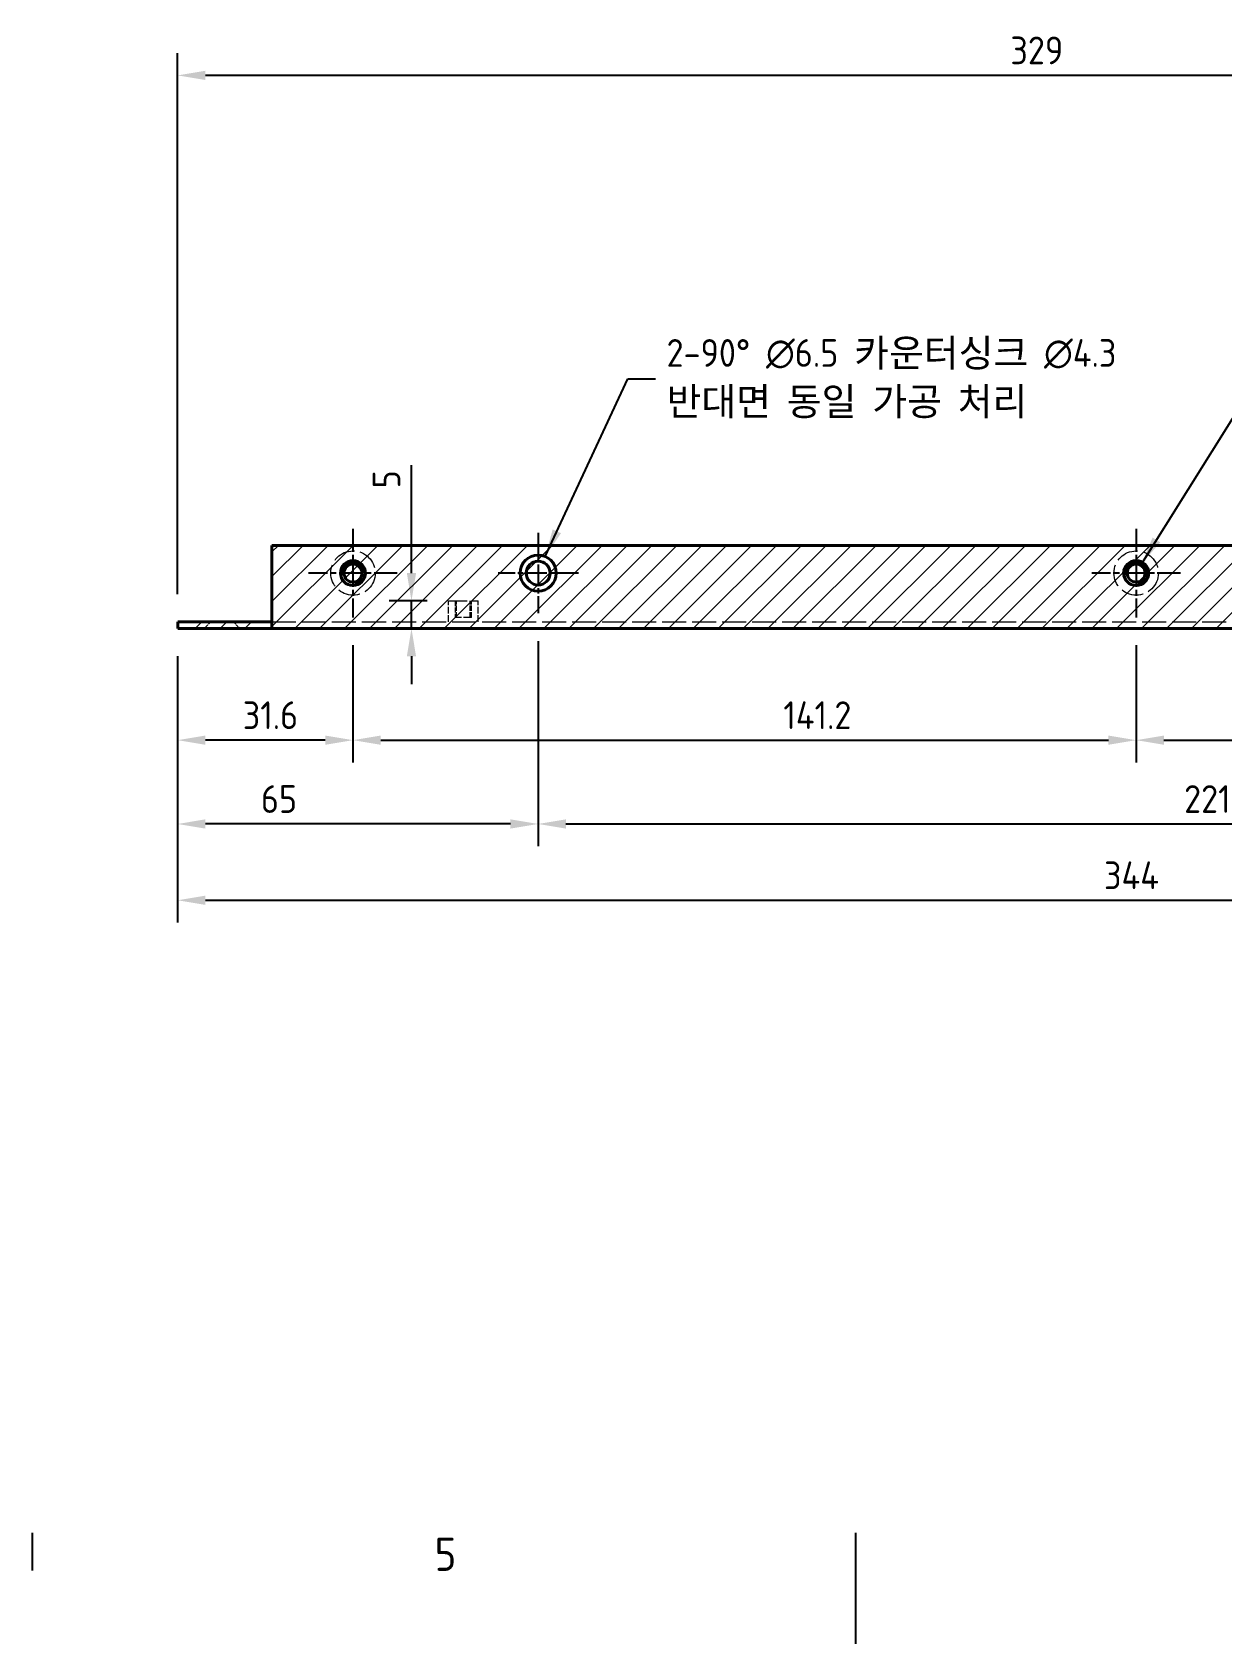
# Model space of a CAD drawing. Header units: millimetres. Extents: x 0 to 1188, y 0 to 840.
# Drawn here: x 445.5 to 660, y 0 to 290.5 of the extents above; entities that cross this region are included whole.
import ezdxf

# ---------------------------------------------------------------- set-up
doc = ezdxf.new("R2010")
doc.units = ezdxf.units.MM
doc.header["$LTSCALE"] = 2
doc.linetypes.add('CHAIN', pattern=[0.3543, 0.2362, -0.0295, 0.0591, -0.0295])
doc.linetypes.add('DASHED', pattern=[0.2067, 0.1654, -0.0413])
doc.layers.get('0').update_dxf_attribs({"color": 3, "lineweight": 25})
for name, color, linetype, lineweight in [('가려진 것(ISO)', 2, 'DASHED', 18), ('가시적인 것(ISO)', 3, 'Continuous', 40), ('가시적인 좁은 것(ISO)', 3, 'Continuous', 35), ('경계(ISO)', 7, 'Continuous', 25), ('기호(ISO)', 5, 'Continuous', 25), ('스케치 형상(ISO)', 3, 'Continuous', 25), ('중심 표식(ISO)', 1, 'Continuous', 25), ('치수(ISO)', 2, 'Continuous', 25), ('해치(ISO)', 7, 'Continuous', 18)]:
    doc.layers.add(name, color=color, linetype=linetype, lineweight=lineweight)
doc.styles.add('문자 텍스트_PSTEK_POSCO', font='isocp.shx')
doc.styles.add('치수 텍스트_PSTEK_POSCO', font='isocp.shx')
doc.dimstyles.new('치수_PSTEK_POSCO', dxfattribs={"dimscale": 2, "dimtxt": 2.5, "dimasz": 2.5, "dimexe": 2, "dimexo": 2.5, "dimgap": 1, "dimtad": 1, "dimrnd": 1e-08, "dimdsep": 46, "dimtxsty": '치수 텍스트_PSTEK_POSCO', "dimcen": 0.09, "dimdle": 10, "dimclrd": 7, "dimclre": 7, "dimclrt": 2, "dimadec": 1, "dimazin": 2, "dimtfac": 1, "dimtmove": 0, "dimatfit": 3, "dimfxl": 0, "dimtolj": 1, "dimlwd": -1, "dimlwe": -1, "dimarcsym": 0})
doc.dimstyles.new('치수_PSTEK_POSCO$7', dxfattribs={"dimscale": 2, "dimtxt": 2.5, "dimasz": 2.5, "dimexe": 2, "dimexo": 2.5, "dimgap": 1, "dimtad": 1, "dimrnd": 1e-08, "dimdsep": 46, "dimtxsty": '치수 텍스트_PSTEK_POSCO', "dimcen": 0.09, "dimdle": 10, "dimclrd": 7, "dimclre": 7, "dimclrt": 2, "dimadec": 1, "dimazin": 2, "dimtfac": 1, "dimtmove": 0, "dimatfit": 3, "dimfxl": 0, "dimtolj": 1, "dimlwd": -1, "dimlwe": -1, "dimarcsym": 0})
pattern_1 = [(45, (0, 0), (-2.245064, 2.245064), [])]

# ---------------------------------------------------------------- blocks, each defined once
blk = doc.blocks.new('경계 Default Border')
at = {"layer": '경계(ISO)'}
blk.add_line((222.75, 10), (222.75, 6.6), dxfattribs=at)
at = {"layer": '경계(ISO)', "flags": 128}
blk.add_lwpolyline([(297, 0), (297, 10)], dxfattribs=at)
at = {"layer": '경계(ISO)', "color": 2, "insert": (259.02, 6.57), "char_height": 3, "attachment_point": 7, "style": '문자 텍스트_PSTEK_POSCO'}
blk.add_mtext('5', dxfattribs=at)
blk = doc.blocks.new('*D77')
at = {"layer": 'Defpoints', "color": 0}
for p in [(815.72, 185.41), (471.72, 183.01), (815.72, 134.03)]:
    blk.add_point(p, dxfattribs=at)
at = {"layer": '치수(ISO)', "color": 7}
for p, q in [((815.72, 180.41), (815.72, 130.03)), ((471.72, 178.01), (471.72, 130.03)), ((476.72, 134.03), (810.72, 134.03))]:
    blk.add_line(p, q, dxfattribs=at)
for points in [[(476.72, 134.86), (476.72, 133.19), (471.72, 134.03)], [(810.72, 134.86), (810.72, 133.19), (815.72, 134.03)]]:
    blk.add_solid(points, dxfattribs=at)
at = {"layer": '치수(ISO)', "color": 2, "insert": (638.72, 138.53), "char_height": 5, "attachment_point": 4, "style": '치수 텍스트_PSTEK_POSCO'}
blk.add_mtext('\\A1;344', dxfattribs=at)
blk = doc.blocks.new('*D78')
at = {"layer": 'Defpoints', "color": 0}
for p in [(503.32, 185.01), (644.52, 185.01), (644.52, 162.89)]:
    blk.add_point(p, dxfattribs=at)
at = {"layer": '치수(ISO)', "color": 7}
for p, q in [((503.32, 180.01), (503.32, 158.89)), ((644.52, 180.01), (644.52, 158.89)), ((508.32, 162.89), (639.52, 162.89))]:
    blk.add_line(p, q, dxfattribs=at)
for points in [[(508.32, 163.72), (508.32, 162.06), (503.32, 162.89)], [(639.52, 163.72), (639.52, 162.06), (644.52, 162.89)]]:
    blk.add_solid(points, dxfattribs=at)
at = {"layer": '치수(ISO)', "color": 2, "insert": (580.92, 167.39), "char_height": 5, "attachment_point": 4, "style": '치수 텍스트_PSTEK_POSCO'}
blk.add_mtext('\\A1;141.2', dxfattribs=at)
blk = doc.blocks.new('*D79')
at = {"layer": 'Defpoints', "color": 0}
for p in [(644.52, 185.01), (785.72, 185.01), (785.72, 162.89)]:
    blk.add_point(p, dxfattribs=at)
at = {"layer": '치수(ISO)', "color": 7}
for p, q in [((644.52, 180.01), (644.52, 158.89)), ((785.72, 180.01), (785.72, 158.89)), ((649.52, 162.89), (780.72, 162.89))]:
    blk.add_line(p, q, dxfattribs=at)
for points in [[(649.52, 163.72), (649.52, 162.06), (644.52, 162.89)], [(780.72, 163.72), (780.72, 162.06), (785.72, 162.89)]]:
    blk.add_solid(points, dxfattribs=at)
at = {"layer": '치수(ISO)', "color": 2, "insert": (722.12, 167.39), "char_height": 5, "attachment_point": 4, "style": '치수 텍스트_PSTEK_POSCO'}
blk.add_mtext('\\A1;141.2', dxfattribs=at)
blk = doc.blocks.new('*D80')
at = {"layer": 'Defpoints', "color": 0}
for p in [(536.72, 185.76), (757.72, 185.76), (757.72, 147.78)]:
    blk.add_point(p, dxfattribs=at)
at = {"layer": '치수(ISO)', "color": 7}
for p, q in [((536.72, 180.76), (536.72, 143.78)), ((757.72, 180.76), (757.72, 143.78)), ((541.72, 147.78), (752.72, 147.78))]:
    blk.add_line(p, q, dxfattribs=at)
for points in [[(541.72, 148.62), (541.72, 146.95), (536.72, 147.78)], [(752.72, 148.62), (752.72, 146.95), (757.72, 147.78)]]:
    blk.add_solid(points, dxfattribs=at)
at = {"layer": '치수(ISO)', "color": 2, "insert": (653.16, 152.28), "char_height": 5, "attachment_point": 4, "style": '치수 텍스트_PSTEK_POSCO'}
blk.add_mtext('\\A1;221', dxfattribs=at)
blk = doc.blocks.new('*D84')
at = {"layer": 'Defpoints', "color": 0}
for p in [(503.32, 185.01), (471.72, 183.01), (471.72, 162.89)]:
    blk.add_point(p, dxfattribs=at)
at = {"layer": '치수(ISO)', "color": 7}
for p, q in [((471.72, 178.01), (471.72, 158.89)), ((503.32, 180.01), (503.32, 158.89)), ((498.32, 162.89), (476.72, 162.89))]:
    blk.add_line(p, q, dxfattribs=at)
for points in [[(476.72, 163.72), (476.72, 162.06), (471.72, 162.89)], [(498.32, 163.72), (498.32, 162.06), (503.32, 162.89)]]:
    blk.add_solid(points, dxfattribs=at)
at = {"layer": '치수(ISO)', "color": 2, "insert": (483.45, 167.39), "char_height": 5, "attachment_point": 4, "style": '치수 텍스트_PSTEK_POSCO'}
blk.add_mtext('\\A1;31.6', dxfattribs=at)
blk = doc.blocks.new('*D85')
at = {"layer": 'Defpoints', "color": 0}
for p in [(536.72, 185.76), (471.72, 183.01), (471.72, 147.78)]:
    blk.add_point(p, dxfattribs=at)
at = {"layer": '치수(ISO)', "color": 7}
for p, q in [((536.72, 180.76), (536.72, 143.78)), ((471.72, 178.01), (471.72, 143.78)), ((531.72, 147.78), (476.72, 147.78))]:
    blk.add_line(p, q, dxfattribs=at)
for points in [[(476.72, 148.62), (476.72, 146.95), (471.72, 147.78)], [(531.72, 148.62), (531.72, 146.95), (536.72, 147.78)]]:
    blk.add_solid(points, dxfattribs=at)
at = {"layer": '치수(ISO)', "color": 2, "insert": (486.72, 152.28), "char_height": 5, "attachment_point": 4, "style": '치수 텍스트_PSTEK_POSCO'}
blk.add_mtext('\\A1;65', dxfattribs=at)
blk = doc.blocks.new('*D87')
at = {"layer": 'Defpoints', "color": 0}
for p in [(471.72, 282.73), (800.72, 269.71), (471.72, 184.21)]:
    blk.add_point(p, dxfattribs=at)
at = {"layer": '치수(ISO)', "color": 7}
for p, q in [((471.72, 189.21), (471.72, 286.73)), ((800.72, 274.71), (800.72, 286.73)), ((795.72, 282.73), (476.72, 282.73))]:
    blk.add_line(p, q, dxfattribs=at)
for points in [[(476.72, 283.56), (476.72, 281.89), (471.72, 282.73)], [(795.72, 283.56), (795.72, 281.89), (800.72, 282.73)]]:
    blk.add_solid(points, dxfattribs=at)
at = {"layer": '치수(ISO)', "color": 2, "insert": (621.84, 287.23), "char_height": 5, "attachment_point": 4, "style": '치수 텍스트_PSTEK_POSCO'}
blk.add_mtext('\\A1;329', dxfattribs=at)
blk = doc.blocks.new('*D100')
at = {"layer": 'Defpoints', "color": 0}
for p in [(521.72, 188.01), (513.87, 183.01), (518.9, 183.01)]:
    blk.add_point(p, dxfattribs=at)
at = {"layer": '치수(ISO)', "color": 7}
for p, q in [((513.87, 193.01), (513.87, 212.48)), ((516.72, 188.01), (509.87, 188.01)), ((513.87, 183.01), (513.87, 188.01)), ((513.87, 178.01), (513.87, 173.01))]:
    blk.add_line(p, q, dxfattribs=at)
for points in [[(513.04, 193.01), (514.7, 193.01), (513.87, 188.01)], [(513.04, 178.01), (514.7, 178.01), (513.87, 183.01)]]:
    blk.add_solid(points, dxfattribs=at)
at = {"layer": '치수(ISO)', "color": 2, "insert": (509.37, 208.27), "char_height": 5, "attachment_point": 4, "rotation": 90, "style": '치수 텍스트_PSTEK_POSCO'}
blk.add_mtext('\\A1;5', dxfattribs=at)

msp = doc.modelspace()

# ---------------------------------------------------------------- hatches: boundary and pattern name
at = {"layer": '해치(ISO)'}
h = msp.add_hatch(dxfattribs=at)
h.set_pattern_fill('ANSI31', color=1, scale=25.4, style=0)
h.set_pattern_definition(pattern_1)
h.paths.add_polyline_path([(488.721, 198.011), (488.721, 183.011), (800.721, 183.011), (800.721, 198.011)])
h = msp.add_hatch(dxfattribs=at)
h.set_pattern_fill('ANSI31', color=1, scale=25.4, style=0)
h.set_pattern_definition(pattern_1)
h.paths.add_polyline_path([(471.721, 183.011), (488.721, 183.011), (488.721, 184.211), (471.721, 184.211)])

# ---------------------------------------------------------------- linework, layer by layer
at = {"layer": '가려진 것(ISO)', "ltscale": 10.069207}
msp.add_line((520.571, 188.011), (525.871, 188.011), dxfattribs=at)
at = {"layer": '가려진 것(ISO)', "ltscale": 3.618824}
for p, q in [((520.571, 184.211), (520.571, 188.011)), ((525.871, 184.211), (525.871, 188.011))]:
    msp.add_line(p, q, dxfattribs=at)
at = {"layer": '가려진 것(ISO)', "ltscale": 2.856945}
for p, q in [((521.721, 188.011), (521.721, 185.011)), ((521.992, 185.011), (521.992, 188.011)), ((524.451, 185.011), (524.451, 188.011)), ((524.721, 185.011), (524.721, 188.011))]:
    msp.add_line(p, q, dxfattribs=at)
at = {"layer": '가려진 것(ISO)', "ltscale": 1.548747}
for p, q in [((477.621, 184.161), (476.471, 183.011)), ((481.821, 184.161), (482.971, 183.011))]:
    msp.add_line(p, q, dxfattribs=at)
at = {"layer": '가려진 것(ISO)', "ltscale": 0.047517}
for p, q in [((477.621, 184.211), (477.621, 184.161)), ((481.821, 184.211), (481.821, 184.161))]:
    msp.add_line(p, q, dxfattribs=at)
at = {"layer": '가려진 것(ISO)', "ltscale": 6.28287}
msp.add_line((477.621, 184.161), (481.821, 184.161), dxfattribs=at)
at = {"layer": '가려진 것(ISO)', "ltscale": 13.086599}
msp.add_line((488.721, 184.211), (813.321, 184.211), dxfattribs=at)
at = {"layer": '가려진 것(ISO)', "ltscale": 4.487736}
msp.add_line((524.721, 185.011), (521.721, 185.011), dxfattribs=at)
at = {"layer": '가려진 것(ISO)', "ltscale": 12.159042}
for centre in [(503.321, 193.011), (644.521, 193.011)]:
    msp.add_circle(centre, 4, dxfattribs=at)
at = {"layer": '가시적인 것(ISO)'}
for p, q in [((488.721, 198.011), (488.721, 185.411)), ((488.721, 198.011), (800.65, 198.011)), ((488.721, 184.211), (471.721, 184.211)), ((471.721, 183.011), (471.721, 184.211)), ((488.721, 184.211), (488.721, 185.411)), ((488.721, 183.011), (488.721, 184.211)), ((488.721, 183.011), (471.721, 183.011)), ((813.321, 183.011), (488.721, 183.011))]:
    msp.add_line(p, q, dxfattribs=at)
for centre, radius in [((503.321, 193.011), 2.25), ((536.721, 193.011), 3.25), ((536.721, 193.011), 2.15), ((644.521, 193.011), 2.25), ((503.321, 193.011), 1.621), ((644.521, 193.011), 1.621)]:
    msp.add_circle(centre, radius, dxfattribs=at)
at = {"layer": '가시적인 좁은 것(ISO)'}
for centre in [(503.321, 193.011), (644.521, 193.011)]:
    msp.add_arc(centre, 2, 280, 190, dxfattribs=at)
at = {"layer": '스케치 형상(ISO)'}
for p, q in [((488.721, 198.011), (800.721, 198.011)), ((488.721, 183.011), (488.721, 198.011)), ((800.721, 183.011), (488.721, 183.011))]:
    msp.add_line(p, q, dxfattribs=at)
at = {"layer": '중심 표식(ISO)', "linetype": 'CHAIN', "ltscale": 8.88956}
for p, q in [((503.321, 201.011), (503.321, 185.011)), ((644.521, 201.011), (644.521, 185.011)), ((511.321, 193.011), (495.321, 193.011)), ((652.521, 193.011), (636.521, 193.011))]:
    msp.add_line(p, q, dxfattribs=at)
at = {"layer": '중심 표식(ISO)', "linetype": 'CHAIN', "ltscale": 8.056153}
for p, q in [((536.721, 200.261), (536.721, 185.761)), ((543.971, 193.011), (529.471, 193.011))]:
    msp.add_line(p, q, dxfattribs=at)

# ---------------------------------------------------------------- block references
at = {"xscale": 2, "yscale": 2, "zscale": 2}
msp.add_blockref('경계 Default Border', (0, 0), dxfattribs=at)

# ---------------------------------------------------------------- texts
at = {"layer": '기호(ISO)', "color": 2, "insert": (559.858, 228.047), "char_height": 5, "width": 95.76017, "attachment_point": 4, "line_spacing_factor": 1.05, "style": '치수 텍스트_PSTEK_POSCO'}
msp.add_mtext('{2-90° \\fAIGDT|b0|i0;\\H5.0000;n\\fisocp|b0|i0;\\H5.0000;6.5 카운터싱크 \\fAIGDT|b0|i0;\\H5.0000;n\\fisocp|b0|i0;\\H5.0000;4.3\\P반대면 동일 가공 처리 }', dxfattribs=at)

# ---------------------------------------------------------------- dimensions: what is measured, and where the dimension line sits
at = {"layer": '치수(ISO)', "color": 7}
dim = msp.add_linear_dim(base=(471.721, 282.727), p1=(800.721, 269.711), p2=(471.721, 184.211), dimstyle='치수_PSTEK_POSCO', override={"dimdec": 2, "dimtp": 0, "dimtm": 0, "dimtdec": 2, "dimtofl": 0, "dimatfit": 1}, dxfattribs=at)
dim.commit()
dim.dimension.update_dxf_attribs({"geometry": '*D87', "text_midpoint": (626.521, 282.727), "dimtype": 160})
for base, p1, p2, angle, override, picture, middle in [((513.871, 183.011), (521.721, 188.011), (518.901, 183.011), 90, {"dimdec": 2, "dimse2": 1, "dimtp": 0, "dimtm": 0, "dimtdec": 2, "dimtofl": 1, "dimatfit": 1}, '*D100', (513.871, 209.374)), ((471.721, 147.782), (536.721, 185.761), (471.721, 183.011), 180, {"dimdec": 2, "dimtp": 0, "dimtm": 0, "dimtdec": 2, "dimtofl": 0, "dimatfit": 1}, '*D85', (489.721, 147.782)), ((815.721, 134.028), (471.721, 183.011), (815.721, 185.411), 180, {"dimdec": 2, "dimtp": 0, "dimtm": 0, "dimtdec": 2, "dimtofl": 0, "dimatfit": 1}, '*D77', (643.721, 134.028)), ((471.721, 162.889), (503.321, 185.011), (471.721, 183.011), 180, {"dimdec": 2, "dimtp": 0, "dimtm": 0, "dimtdec": 2, "dimtofl": 0, "dimatfit": 1}, '*D84', (488.321, 162.889)), ((644.521, 162.889), (503.321, 185.011), (644.521, 185.011), 180, {"dimdec": 2, "dimtp": 0, "dimtm": 0, "dimtdec": 2, "dimtofl": 0, "dimatfit": 1}, '*D78', (587.321, 162.889)), ((757.721, 147.782), (536.721, 185.761), (757.721, 185.761), 180, {"dimdec": 2, "dimtp": 0, "dimtm": 0, "dimtdec": 2, "dimtofl": 0, "dimatfit": 1}, '*D80', (657.221, 147.782)), ((785.721, 162.889), (644.521, 185.011), (785.721, 185.011), 180, {"dimdec": 2, "dimtp": 0, "dimtm": 0, "dimtdec": 2, "dimtofl": 0, "dimatfit": 1}, '*D79', (728.521, 162.889))]:
    dim = msp.add_linear_dim(base=base, p1=p1, p2=p2, angle=angle, dimstyle='치수_PSTEK_POSCO', override=override, dxfattribs=at)
    dim.commit()
    dim.dimension.update_dxf_attribs({"geometry": picture, "text_midpoint": middle, "dimtype": 160})

# ---------------------------------------------------------------- leaders
at = {"layer": '기호(ISO)', "color": 7, "annotation_type": 0, "has_hookline": 1, "hookline_direction": 0}
for points, text_width in [([(537.975, 196.01), (552.858, 228.047), (557.858, 228.047)], 87.112), ([(645.521, 194.743), (662.239, 221.39), (667.239, 221.39)], 84.269)]:
    msp.add_leader(points, dimstyle='치수_PSTEK_POSCO$7', override={"dimtad": 0}, dxfattribs=dict(at, text_width=text_width))

doc.saveas('drawing.dxf')
